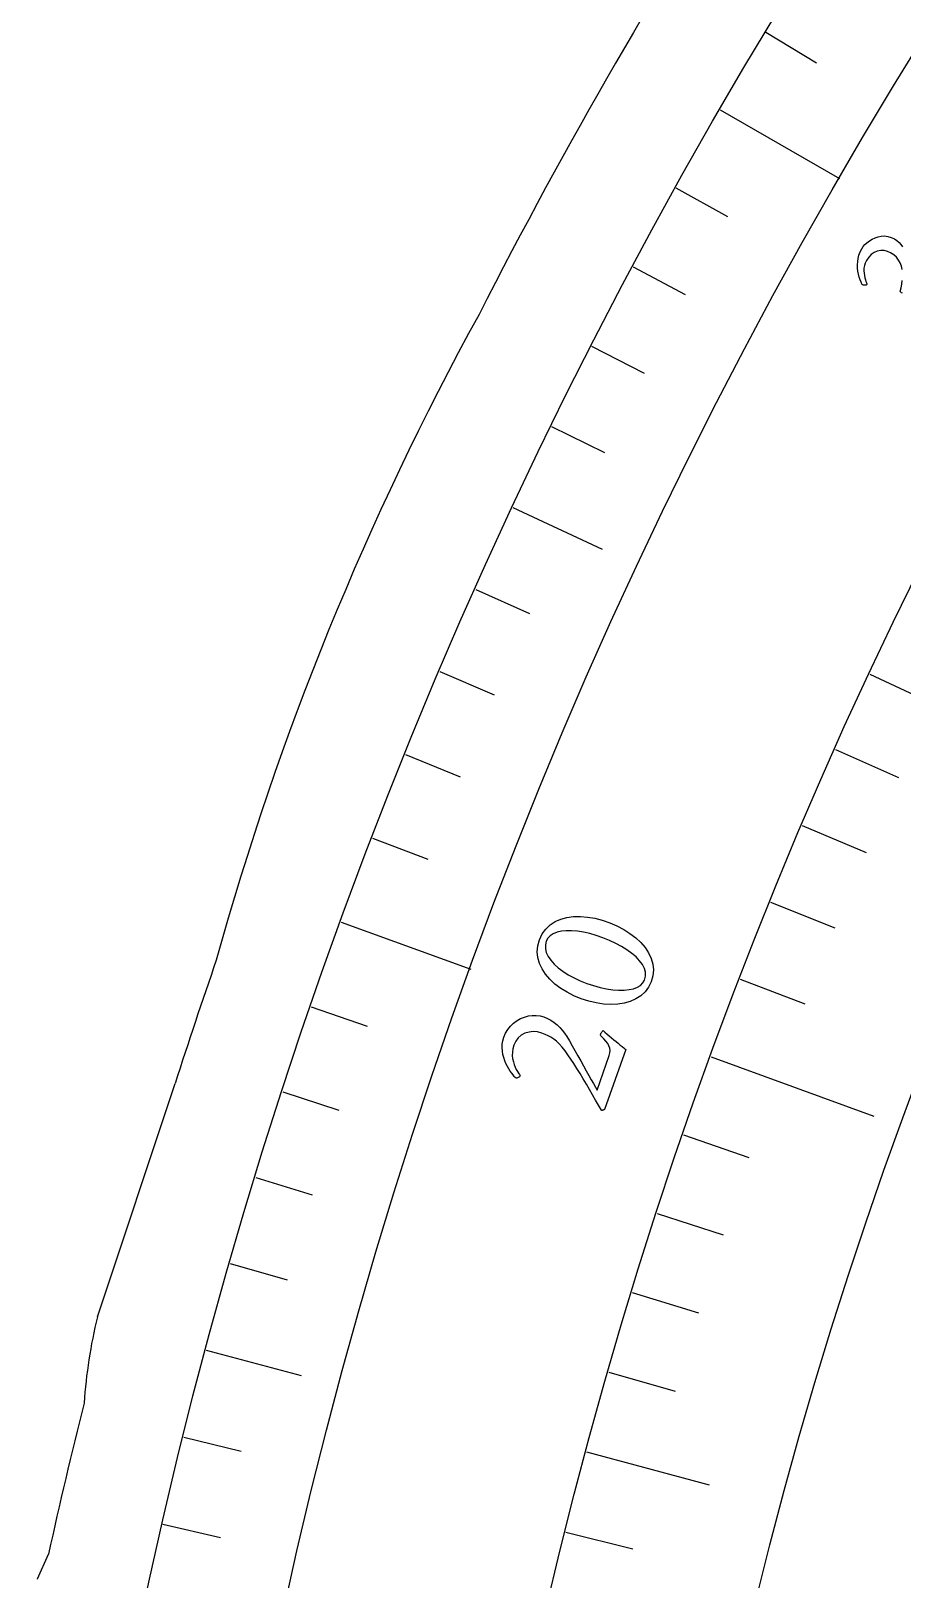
# Model space of a CAD drawing. Header units: millimetres. Extents: x -50 to 50, y -50 to 64.
# Drawn here: x -49 to -40.7, y 10.5 to 25.25 of the extents above; entities that cross this region are included whole.
import ezdxf

# ---------------------------------------------------------------- set-up
doc = ezdxf.new("R2010")
doc.units = ezdxf.units.MM
for name, color, linetype in [('CUT_OUTER', 1, 'Continuous'), ('ENGRAVE', 7, 'Continuous'), ('ENGRAVE_FINE', 8, 'Continuous'), ('TEXT', 5, 'Continuous')]:
    doc.layers.add(name, color=color, linetype=linetype)

msp = doc.modelspace()

# ---------------------------------------------------------------- linework, layer by layer
at = {"layer": 'CUT_OUTER'}
for points in [[(-48.3675, 12.9985), (-47.6264, 15.2218)], [(-48.9384, 10.501), (-48.9372, 10.5038), (-48.8331, 10.7383)]]:
    msp.add_lwpolyline(points, dxfattribs=at)
for centre, radius, start, end in [((1.9668, -1.2552), 52.4156, 141.08421, 152.99027), ((-19.5869, 8.734), 28.69, 151.21509, 164.50645), ((-2.8089, 0.9361), 47.0393, 160.80997, 162.32013), ((-43.5897, 11.8403), 4.9161, 166.37377, 176.06488), ((-1.1332, 0.2704), 48.835, 165.88747, 167.62253)]:
    msp.add_arc(centre, radius, start, end, dxfattribs=at)
at = {"layer": 'ENGRAVE'}
for points in [[(-42.4352, 24.5), (-41.2986, 23.8437)], [(-44.4091, 20.7083), (-43.5594, 20.3121)], [(-41.0104, 19.1235), (-39.9138, 18.6121)], [(-46.0449, 16.759), (-44.8116, 16.3101)], [(-42.5211, 15.4764), (-40.9706, 14.9121)], [(-47.3304, 12.6821), (-46.4248, 12.4395)], [(-43.7081, 11.7116), (-42.5394, 11.3984)]]:
    msp.add_lwpolyline(points, dxfattribs=at)
for radius in [49, 49, 47.6875, 45.25, 45.25, 43.325]:
    msp.add_circle((0, 0), radius, dxfattribs=at)
at = {"layer": 'ENGRAVE_FINE'}
for points in [[(-42.0012, 25.2369), (-41.519, 24.9472)], [(-42.8564, 23.7557), (-42.3644, 23.483)], [(-43.2644, 23.0041), (-42.7678, 22.74)], [(-43.6593, 22.2455), (-43.1581, 21.9902)], [(-44.0409, 21.4802), (-43.5353, 21.2336)], [(-44.7637, 19.9301), (-44.2499, 19.7013)], [(-45.1047, 19.1458), (-44.587, 18.926)], [(-45.432, 18.3557), (-44.9105, 18.145)], [(-41.3379, 18.4048), (-40.735, 18.1364)], [(-45.7454, 17.56), (-45.2203, 17.3584)], [(-41.6528, 17.6806), (-41.0453, 17.4227)], [(-41.9551, 16.9509), (-41.3431, 16.7037)], [(-42.2445, 16.2161), (-41.6284, 15.9796)], [(-46.3304, 15.9528), (-45.7986, 15.7697)], [(-46.6018, 15.1418), (-46.0668, 14.968)], [(-42.7847, 14.732), (-42.1607, 14.5171)], [(-46.8589, 14.3262), (-46.321, 14.1618)], [(-43.0353, 13.983), (-42.4076, 13.7791)], [(-47.1018, 13.5062), (-46.5611, 13.3512)], [(-43.2728, 13.2298), (-42.6416, 13.0369)], [(-43.4971, 12.4726), (-42.8627, 12.2907)], [(-47.5445, 11.8542), (-46.9987, 11.7181)], [(-47.7441, 11.0226), (-47.1961, 10.8961)], [(-43.9059, 10.947), (-43.2655, 10.7873)]]:
    msp.add_lwpolyline(points, dxfattribs=at)
at = {"layer": 'TEXT'}
for points in [[(-40.7016, 22.9769), (-40.709, 23.0089), (-40.72, 23.0394), (-40.7352, 23.0677), (-40.7556, 23.0933), (-40.781, 23.1162), (-40.8114, 23.1363), (-40.8423, 23.1502), (-40.8737, 23.1574), (-40.9056, 23.1577), (-40.938, 23.1511), (-40.9689, 23.1382), (-40.9963, 23.1194), (-41.0204, 23.0946), (-41.041, 23.064), (-41.053, 23.0392), (-41.0613, 23.0144), (-41.0658, 22.9896), (-41.0665, 22.9649), (-41.0648, 22.941), (-41.0617, 22.9189), (-41.0574, 22.8986), (-41.0518, 22.8801), (-41.0463, 22.8639), (-41.042, 22.8508), (-41.0391, 22.8406), (-41.0375, 22.8333), (-41.04, 22.8305), (-41.0438, 22.8285), (-41.0491, 22.8272), (-41.0557, 22.8267), (-41.0628, 22.827), (-41.0694, 22.828), (-41.0756, 22.8299), (-41.0813, 22.8326), (-41.0922, 22.8554), (-41.1018, 22.8799), (-41.1102, 22.9058), (-41.1173, 22.9333), (-41.1226, 22.962), (-41.1257, 22.9914), (-41.1266, 23.0215), (-41.1252, 23.0524), (-41.1209, 23.0835), (-41.1129, 23.1144), (-41.1012, 23.1452), (-41.0859, 23.1757), (-41.0859, 23.1757), (-41.0729, 23.1954), (-41.0565, 23.2145), (-41.0366, 23.2329), (-41.0134, 23.2507), (-40.9875, 23.2666), (-40.96, 23.2793), (-40.9308, 23.2887), (-40.8999, 23.295), (-40.8683, 23.2968), (-40.8367, 23.2929), (-40.8051, 23.2834), (-40.7737, 23.2683), (-40.7508, 23.2532), (-40.7306, 23.2355), (-40.7131, 23.2154), (-40.6983, 23.1927)], [(-40.698, 22.7512), (-40.7067, 22.7553), (-40.7117, 22.7583), (-40.7157, 22.7614), (-40.7187, 22.7643), (-40.7207, 22.7673), (-40.7116, 22.8023), (-40.7046, 22.8375), (-40.6999, 22.8729)]]:
    msp.add_lwpolyline(points, dxfattribs=at)
for points in [[(-44.1556, 16.5914), (-44.1296, 16.6467), (-44.0962, 16.6939), (-44.0554, 16.733), (-44.0073, 16.764), (-43.9534, 16.7872), (-43.8954, 16.8032), (-43.8333, 16.8118), (-43.767, 16.8132), (-43.6983, 16.8077), (-43.6287, 16.7959), (-43.5583, 16.7778), (-43.4871, 16.7533), (-43.4179, 16.7236), (-43.3536, 16.6897), (-43.2941, 16.6517), (-43.2395, 16.6096), (-43.1912, 16.5642), (-43.1505, 16.5163), (-43.1175, 16.4661), (-43.0921, 16.4135), (-43.076, 16.3592), (-43.0705, 16.3042), (-43.0759, 16.2484), (-43.092, 16.1918), (-43.1166, 16.14), (-43.149, 16.0954), (-43.1892, 16.0579), (-43.2371, 16.0276), (-43.291, 16.0042), (-43.3491, 15.9877), (-43.4114, 15.9781), (-43.4778, 15.9754), (-43.5468, 15.9792), (-43.6167, 15.9895), (-43.6875, 16.0062), (-43.7591, 16.0294), (-43.8288, 16.058), (-43.8937, 16.0908), (-43.9537, 16.128), (-44.0089, 16.1695), (-44.0577, 16.2146), (-44.0986, 16.2625), (-44.1316, 16.3131), (-44.1567, 16.3665), (-44.1724, 16.4216), (-44.1775, 16.4775), (-44.1719, 16.5341), (-44.1556, 16.5914)], [(-44.0915, 16.5772), (-44.1003, 16.5417), (-44.1002, 16.5057), (-44.0912, 16.4693), (-44.0734, 16.4323), (-44.0478, 16.3956), (-44.0158, 16.3599), (-43.9773, 16.325), (-43.9322, 16.2911), (-43.8818, 16.2588), (-43.8272, 16.2288), (-43.7683, 16.2012), (-43.7052, 16.1759), (-43.6415, 16.1543), (-43.5792, 16.137), (-43.5183, 16.1241), (-43.4588, 16.1155), (-43.4023, 16.1113), (-43.3502, 16.1115), (-43.3027, 16.1161), (-43.2596, 16.1251), (-43.2225, 16.1387), (-43.1928, 16.157), (-43.1704, 16.1801), (-43.1554, 16.2079), (-43.1462, 16.2449), (-43.1464, 16.2818), (-43.156, 16.3187), (-43.175, 16.3555), (-43.202, 16.3919), (-43.2356, 16.4274), (-43.2759, 16.4619), (-43.3228, 16.4955), (-43.3747, 16.5276), (-43.4301, 16.5575), (-43.4891, 16.5852), (-43.5514, 16.6108), (-43.6154, 16.6333), (-43.6774, 16.6512), (-43.7373, 16.6646), (-43.7953, 16.6735), (-43.8501, 16.6777), (-43.9006, 16.6774), (-43.9468, 16.6724), (-43.9887, 16.6628), (-44.025, 16.6485), (-44.0542, 16.6295), (-44.0764, 16.6057), (-44.0915, 16.5772)], [(-43.5503, 15.7263), (-43.5323, 15.7101), (-43.513, 15.6932), (-43.4924, 15.6756), (-43.4705, 15.6573), (-43.4484, 15.639), (-43.427, 15.6215), (-43.4064, 15.6048), (-43.3867, 15.5889), (-43.3689, 15.5746), (-43.3542, 15.5629), (-43.3428, 15.5538), (-43.3344, 15.5472), (-43.5354, 14.9754), (-43.5382, 14.9734), (-43.5417, 14.9716), (-43.5457, 14.9698), (-43.5503, 14.9682), (-43.5548, 14.9668), (-43.5588, 14.9661), (-43.5623, 14.9661), (-43.5651, 14.9666), (-43.5928, 15.0153), (-43.6211, 15.0647), (-43.6501, 15.115), (-43.6797, 15.166), (-43.7097, 15.2169), (-43.7397, 15.267), (-43.7698, 15.3163), (-43.7998, 15.3646), (-43.8295, 15.4111), (-43.8582, 15.4547), (-43.886, 15.4953), (-43.9129, 15.5331), (-43.9409, 15.5693), (-43.9682, 15.6001), (-43.9947, 15.6255), (-44.0206, 15.6455), (-44.0467, 15.662), (-44.0741, 15.6769), (-44.1028, 15.6902), (-44.1328, 15.7019), (-44.1748, 15.7131), (-44.2158, 15.7166), (-44.2557, 15.7123), (-44.2945, 15.7001), (-44.3298, 15.681), (-44.359, 15.6557), (-44.3823, 15.6242), (-44.3996, 15.5867), (-44.4093, 15.5534), (-44.4145, 15.521), (-44.4153, 15.4895), (-44.4117, 15.4589), (-44.4052, 15.4299), (-44.3972, 15.403), (-44.3878, 15.3783), (-44.3768, 15.3557), (-44.3657, 15.3359), (-44.3559, 15.3195), (-44.3473, 15.3063), (-44.3399, 15.2966), (-44.3424, 15.2916), (-44.3463, 15.2869), (-44.3517, 15.2827), (-44.3585, 15.2788), (-44.3653, 15.2757), (-44.371, 15.2737), (-44.3754, 15.2728), (-44.3786, 15.2731), (-44.3863, 15.28), (-44.3959, 15.29), (-44.4074, 15.3032), (-44.4208, 15.3196), (-44.435, 15.3388), (-44.4487, 15.3605), (-44.4622, 15.3846), (-44.4752, 15.4111), (-44.487, 15.4394), (-44.4968, 15.4688), (-44.5044, 15.4994), (-44.51, 15.531), (-44.5125, 15.5635), (-44.5109, 15.5963), (-44.5051, 15.6295), (-44.4953, 15.6631), (-44.4788, 15.702), (-44.4578, 15.7373), (-44.4325, 15.769), (-44.4029, 15.797), (-44.3702, 15.8209), (-44.3359, 15.8403), (-44.2999, 15.8552), (-44.2623, 15.8656), (-44.2243, 15.8711), (-44.1869, 15.8713), (-44.1502, 15.8663), (-44.1141, 15.8561), (-44.0795, 15.8418), (-44.0472, 15.8247), (-44.017, 15.8048), (-43.9891, 15.7821), (-43.9632, 15.757), (-43.9392, 15.7299), (-43.917, 15.7009), (-43.8968, 15.6699), (-43.8711, 15.6271), (-43.8448, 15.5823), (-43.8179, 15.5356), (-43.7903, 15.4869), (-43.7628, 15.4379), (-43.7362, 15.3904), (-43.7105, 15.3443), (-43.6857, 15.2997), (-43.6625, 15.2581), (-43.6417, 15.2209), (-43.6233, 15.1882), (-43.6073, 15.1599), (-43.4915, 15.489), (-43.4851, 15.5131), (-43.4834, 15.5364), (-43.4864, 15.559), (-43.4942, 15.5807), (-43.5065, 15.6025), (-43.5231, 15.6252), (-43.544, 15.6489), (-43.5693, 15.6737), (-43.5728, 15.6777), (-43.5746, 15.6828), (-43.5746, 15.6889), (-43.5727, 15.696), (-43.5715, 15.6989), (-43.5694, 15.7025), (-43.5667, 15.7068), (-43.5632, 15.7117), (-43.5595, 15.7166), (-43.5562, 15.7207), (-43.5531, 15.7239), (-43.5503, 15.7263)]]:
    msp.add_lwpolyline(points, close=True, dxfattribs=at)

doc.saveas('drawing.dxf')
